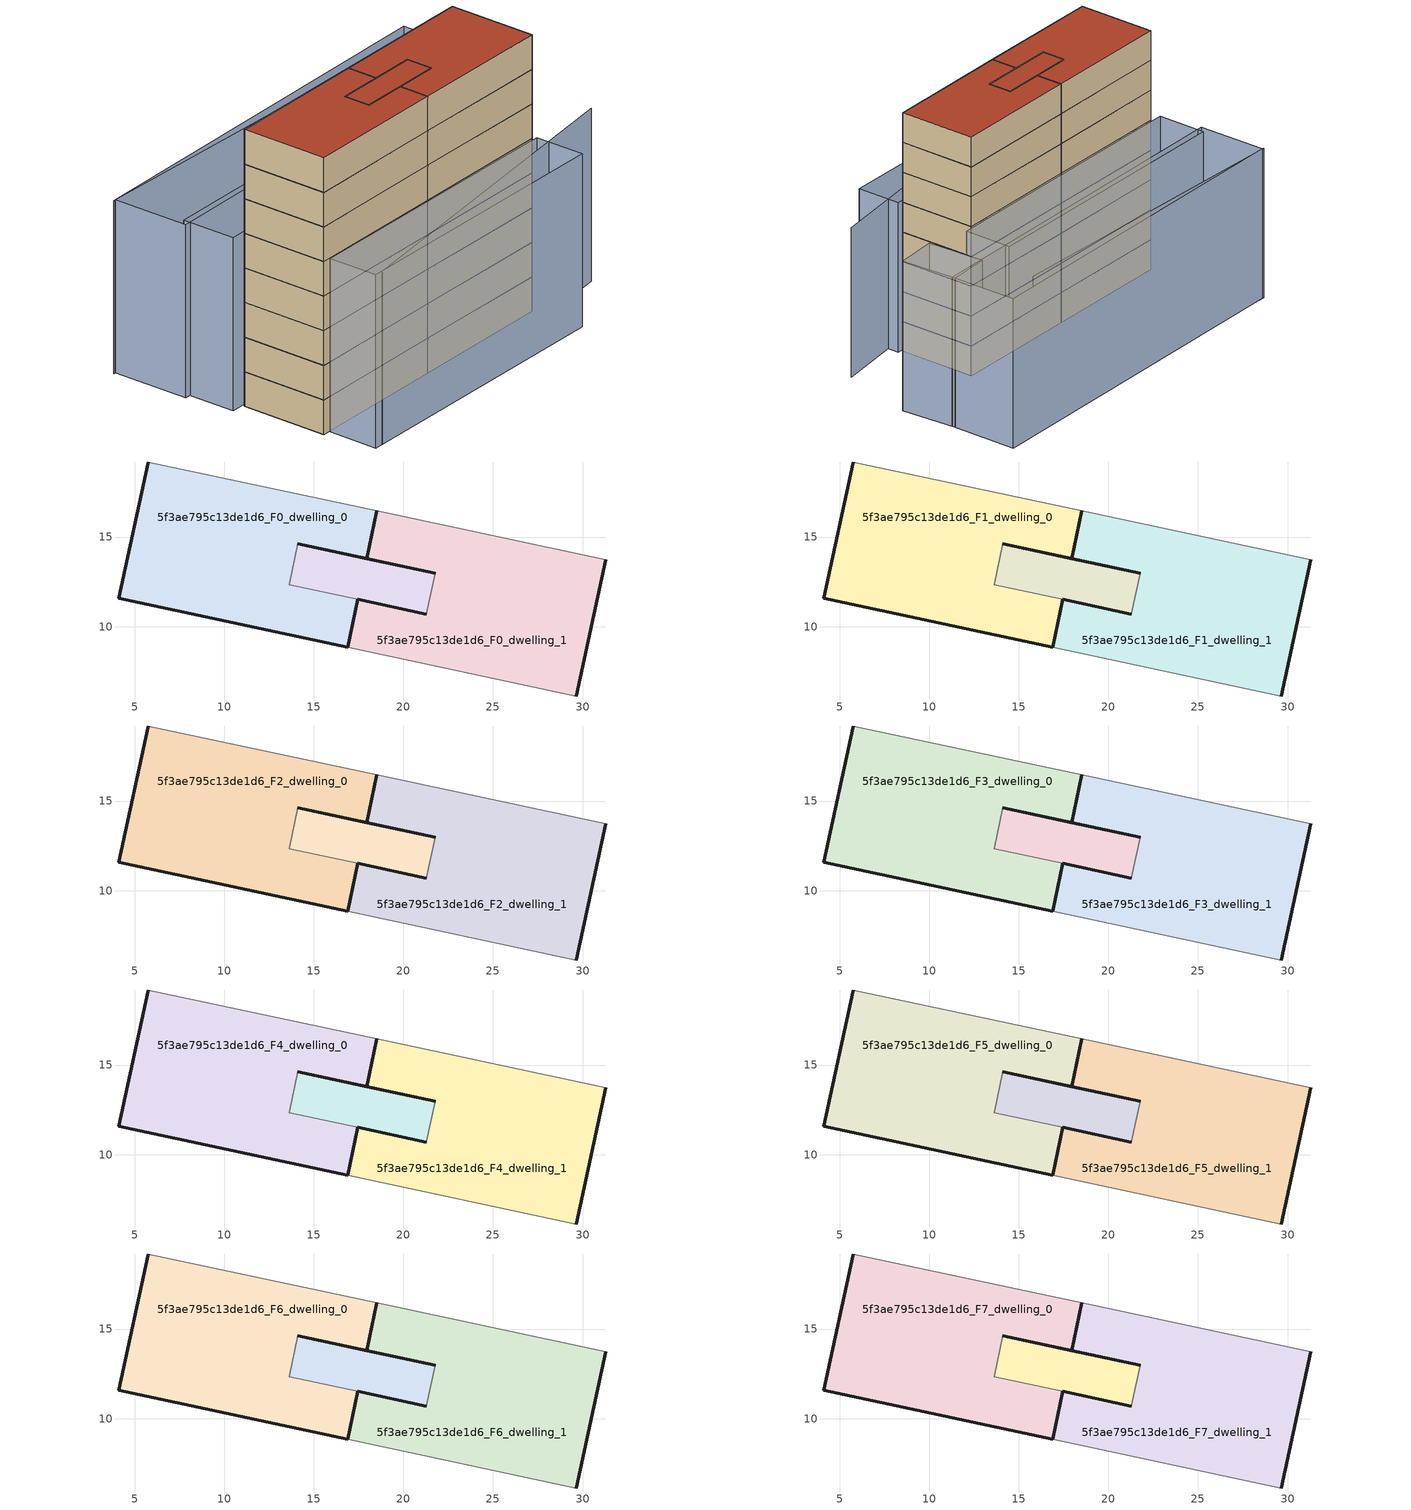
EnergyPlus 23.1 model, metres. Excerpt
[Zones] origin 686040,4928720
5f3ae795c13de1d6_F0_dwelling_0
 floor ground (EU_floor_Construction): 16.89,8.87 17.46,11.52 13.63,12.34 14.12,14.62 17.95,13.8 18.52,16.46 5.76,19.19 4.13,11.6 z0
 wall outside (EU_wall_Construction): 18.52,16.46 17.95,13.8 14.12,14.62 / 17.46,11.52 16.89,8.87 4.13,11.6 5.76,19.19 z0:3
 wall adiabatic (EU_wall_Construction): 5.76,19.19 18.52,16.46 z0:3
 wall to 5f3ae795c13de1d6_F0_circulation (EU_wall_Construction): 14.12,14.62 13.63,12.34 17.46,11.52 z0:3
5f3ae795c13de1d6_F0_dwelling_1
 floor ground (EU_floor_Construction): 29.66,6.13 31.28,13.72 18.52,16.46 17.95,13.8 21.78,12.98 21.29,10.7 17.46,11.52 16.89,8.87 z0
 wall outside (EU_wall_Construction): 21.78,12.98 17.95,13.8 18.52,16.46 / 31.28,13.72 29.66,6.13 / 16.89,8.87 17.46,11.52 21.29,10.7 z0:3
 wall adiabatic (EU_wall_Construction): 18.52,16.46 31.28,13.72 / 29.66,6.13 16.89,8.87 z0:3
 wall to 5f3ae795c13de1d6_F0_circulation (EU_wall_Construction): 21.29,10.7 21.78,12.98 z0:3
5f3ae795c13de1d6_F0_circulation
 floor ground (EU_floor_Construction): 21.29,10.7 21.78,12.98 14.12,14.62 13.63,12.34 z0
 wall outside (EU_wall_Construction): 14.12,14.62 21.78,12.98 / 21.29,10.7 17.46,11.52 z0:3
5f3ae795c13de1d6_F1_dwelling_0
 floor to 5f3ae795c13de1d6_F0_dwelling_0 (EU_floor_Construction): 16.89,8.87 17.46,11.52 13.63,12.34 14.12,14.62 17.95,13.8 18.52,16.46 5.76,19.19 4.13,11.6 z3
 wall outside (EU_wall_Construction): 18.52,16.46 17.95,13.8 14.12,14.62 / 17.46,11.52 16.89,8.87 4.13,11.6 5.76,19.19 z3:6
 wall adiabatic (EU_wall_Construction): 5.76,19.19 18.52,16.46 z3:6
 wall to 5f3ae795c13de1d6_F1_circulation (EU_wall_Construction): 14.12,14.62 13.63,12.34 17.46,11.52 z3:6
5f3ae795c13de1d6_F1_dwelling_1
 floor to 5f3ae795c13de1d6_F0_dwelling_1 (EU_floor_Construction): 29.66,6.13 31.28,13.72 18.52,16.46 17.95,13.8 21.78,12.98 21.29,10.7 17.46,11.52 16.89,8.87 z3
 wall outside (EU_wall_Construction): 21.78,12.98 17.95,13.8 18.52,16.46 / 31.28,13.72 29.66,6.13 / 16.89,8.87 17.46,11.52 21.29,10.7 z3:6
 wall adiabatic (EU_wall_Construction): 18.52,16.46 31.28,13.72 / 29.66,6.13 16.89,8.87 z3:6
 wall to 5f3ae795c13de1d6_F1_circulation (EU_wall_Construction): 21.29,10.7 21.78,12.98 z3:6
5f3ae795c13de1d6_F1_circulation
 floor to 5f3ae795c13de1d6_F0_circulation (EU_floor_Construction): 21.29,10.7 21.78,12.98 14.12,14.62 13.63,12.34 z3
 wall outside (EU_wall_Construction): 14.12,14.62 21.78,12.98 / 21.29,10.7 17.46,11.52 z3:6
5f3ae795c13de1d6_F2_dwelling_0
 floor to 5f3ae795c13de1d6_F1_dwelling_0 (EU_floor_Construction): 16.89,8.87 17.46,11.52 13.63,12.34 14.12,14.62 17.95,13.8 18.52,16.46 5.76,19.19 4.13,11.6 z6
 wall outside (EU_wall_Construction): 18.52,16.46 17.95,13.8 14.12,14.62 / 17.46,11.52 16.89,8.87 4.13,11.6 5.76,19.19 z6:9
 wall adiabatic (EU_wall_Construction): 5.76,19.19 18.52,16.46 z6:9
 wall to 5f3ae795c13de1d6_F2_circulation (EU_wall_Construction): 14.12,14.62 13.63,12.34 17.46,11.52 z6:9
5f3ae795c13de1d6_F2_dwelling_1
 floor to 5f3ae795c13de1d6_F1_dwelling_1 (EU_floor_Construction): 29.66,6.13 31.28,13.72 18.52,16.46 17.95,13.8 21.78,12.98 21.29,10.7 17.46,11.52 16.89,8.87 z6
 wall outside (EU_wall_Construction): 21.78,12.98 17.95,13.8 18.52,16.46 / 31.28,13.72 29.66,6.13 / 16.89,8.87 17.46,11.52 21.29,10.7 z6:9
 wall adiabatic (EU_wall_Construction): 18.52,16.46 31.28,13.72 / 29.66,6.13 16.89,8.87 z6:9
 wall to 5f3ae795c13de1d6_F2_circulation (EU_wall_Construction): 21.29,10.7 21.78,12.98 z6:9
5f3ae795c13de1d6_F2_circulation
 floor to 5f3ae795c13de1d6_F1_circulation (EU_floor_Construction): 21.29,10.7 21.78,12.98 14.12,14.62 13.63,12.34 z6
 wall outside (EU_wall_Construction): 14.12,14.62 21.78,12.98 / 21.29,10.7 17.46,11.52 z6:9
5f3ae795c13de1d6_F3_dwelling_0
 floor to 5f3ae795c13de1d6_F2_dwelling_0 (EU_floor_Construction): 16.89,8.87 17.46,11.52 13.63,12.34 14.12,14.62 17.95,13.8 18.52,16.46 5.76,19.19 4.13,11.6 z9
 wall outside (EU_wall_Construction): 18.52,16.46 17.95,13.8 14.12,14.62 / 17.46,11.52 16.89,8.87 4.13,11.6 5.76,19.19 z9:12
 wall adiabatic (EU_wall_Construction): 5.76,19.19 18.52,16.46 z9:12
 wall to 5f3ae795c13de1d6_F3_circulation (EU_wall_Construction): 14.12,14.62 13.63,12.34 17.46,11.52 z9:12
5f3ae795c13de1d6_F3_dwelling_1
 floor to 5f3ae795c13de1d6_F2_dwelling_1 (EU_floor_Construction): 29.66,6.13 31.28,13.72 18.52,16.46 17.95,13.8 21.78,12.98 21.29,10.7 17.46,11.52 16.89,8.87 z9
 wall outside (EU_wall_Construction): 21.78,12.98 17.95,13.8 18.52,16.46 / 31.28,13.72 29.66,6.13 / 16.89,8.87 17.46,11.52 21.29,10.7 z9:12
 wall adiabatic (EU_wall_Construction): 18.52,16.46 31.28,13.72 / 29.66,6.13 16.89,8.87 z9:12
 wall to 5f3ae795c13de1d6_F3_circulation (EU_wall_Construction): 21.29,10.7 21.78,12.98 z9:12
5f3ae795c13de1d6_F3_circulation
 floor to 5f3ae795c13de1d6_F2_circulation (EU_floor_Construction): 21.29,10.7 21.78,12.98 14.12,14.62 13.63,12.34 z9
 wall outside (EU_wall_Construction): 14.12,14.62 21.78,12.98 / 21.29,10.7 17.46,11.52 z9:12
5f3ae795c13de1d6_F4_dwelling_0
 floor to 5f3ae795c13de1d6_F3_dwelling_0 (EU_floor_Construction): 16.89,8.87 17.46,11.52 13.63,12.34 14.12,14.62 17.95,13.8 18.52,16.46 5.76,19.19 4.13,11.6 z12
 wall outside (EU_wall_Construction): 18.52,16.46 17.95,13.8 14.12,14.62 / 17.46,11.52 16.89,8.87 4.13,11.6 5.76,19.19 z12:15
 wall adiabatic (EU_wall_Construction): 5.76,19.19 18.52,16.46 z12:15
 wall to 5f3ae795c13de1d6_F4_circulation (EU_wall_Construction): 14.12,14.62 13.63,12.34 17.46,11.52 z12:15
5f3ae795c13de1d6_F4_dwelling_1
 floor to 5f3ae795c13de1d6_F3_dwelling_1 (EU_floor_Construction): 29.66,6.13 31.28,13.72 18.52,16.46 17.95,13.8 21.78,12.98 21.29,10.7 17.46,11.52 16.89,8.87 z12
 wall outside (EU_wall_Construction): 21.78,12.98 17.95,13.8 18.52,16.46 / 31.28,13.72 29.66,6.13 / 16.89,8.87 17.46,11.52 21.29,10.7 z12:15
 wall adiabatic (EU_wall_Construction): 18.52,16.46 31.28,13.72 / 29.66,6.13 16.89,8.87 z12:15
 wall to 5f3ae795c13de1d6_F4_circulation (EU_wall_Construction): 21.29,10.7 21.78,12.98 z12:15
5f3ae795c13de1d6_F4_circulation
 floor to 5f3ae795c13de1d6_F3_circulation (EU_floor_Construction): 21.29,10.7 21.78,12.98 14.12,14.62 13.63,12.34 z12
 wall outside (EU_wall_Construction): 14.12,14.62 21.78,12.98 / 21.29,10.7 17.46,11.52 z12:15
5f3ae795c13de1d6_F5_dwelling_0
 floor to 5f3ae795c13de1d6_F4_dwelling_0 (EU_floor_Construction): 16.89,8.87 17.46,11.52 13.63,12.34 14.12,14.62 17.95,13.8 18.52,16.46 5.76,19.19 4.13,11.6 z15
 wall outside (EU_wall_Construction): 18.52,16.46 17.95,13.8 14.12,14.62 / 17.46,11.52 16.89,8.87 4.13,11.6 5.76,19.19 z15:18
 wall adiabatic (EU_wall_Construction): 5.76,19.19 18.52,16.46 z15:18
 wall to 5f3ae795c13de1d6_F5_circulation (EU_wall_Construction): 14.12,14.62 13.63,12.34 17.46,11.52 z15:18
5f3ae795c13de1d6_F5_dwelling_1
 floor to 5f3ae795c13de1d6_F4_dwelling_1 (EU_floor_Construction): 29.66,6.13 31.28,13.72 18.52,16.46 17.95,13.8 21.78,12.98 21.29,10.7 17.46,11.52 16.89,8.87 z15
 wall outside (EU_wall_Construction): 21.78,12.98 17.95,13.8 18.52,16.46 / 31.28,13.72 29.66,6.13 / 16.89,8.87 17.46,11.52 21.29,10.7 z15:18
 wall adiabatic (EU_wall_Construction): 18.52,16.46 31.28,13.72 / 29.66,6.13 16.89,8.87 z15:18
 wall to 5f3ae795c13de1d6_F5_circulation (EU_wall_Construction): 21.29,10.7 21.78,12.98 z15:18
5f3ae795c13de1d6_F5_circulation
 floor to 5f3ae795c13de1d6_F4_circulation (EU_floor_Construction): 21.29,10.7 21.78,12.98 14.12,14.62 13.63,12.34 z15
 wall outside (EU_wall_Construction): 14.12,14.62 21.78,12.98 / 21.29,10.7 17.46,11.52 z15:18
5f3ae795c13de1d6_F6_dwelling_0
 floor to 5f3ae795c13de1d6_F5_dwelling_0 (EU_floor_Construction): 16.89,8.87 17.46,11.52 13.63,12.34 14.12,14.62 17.95,13.8 18.52,16.46 5.76,19.19 4.13,11.6 z18
 wall outside (EU_wall_Construction): 18.52,16.46 17.95,13.8 14.12,14.62 / 17.46,11.52 16.89,8.87 4.13,11.6 5.76,19.19 z18:21
 wall adiabatic (EU_wall_Construction): 5.76,19.19 18.52,16.46 z18:21
 wall to 5f3ae795c13de1d6_F6_circulation (EU_wall_Construction): 14.12,14.62 13.63,12.34 17.46,11.52 z18:21
5f3ae795c13de1d6_F6_dwelling_1
 floor to 5f3ae795c13de1d6_F5_dwelling_1 (EU_floor_Construction): 29.66,6.13 31.28,13.72 18.52,16.46 17.95,13.8 21.78,12.98 21.29,10.7 17.46,11.52 16.89,8.87 z18
 wall outside (EU_wall_Construction): 21.78,12.98 17.95,13.8 18.52,16.46 / 31.28,13.72 29.66,6.13 / 16.89,8.87 17.46,11.52 21.29,10.7 z18:21
 wall adiabatic (EU_wall_Construction): 18.52,16.46 31.28,13.72 / 29.66,6.13 16.89,8.87 z18:21
 wall to 5f3ae795c13de1d6_F6_circulation (EU_wall_Construction): 21.29,10.7 21.78,12.98 z18:21
5f3ae795c13de1d6_F6_circulation
 floor to 5f3ae795c13de1d6_F5_circulation (EU_floor_Construction): 21.29,10.7 21.78,12.98 14.12,14.62 13.63,12.34 z18
 wall outside (EU_wall_Construction): 14.12,14.62 21.78,12.98 / 21.29,10.7 17.46,11.52 z18:21
5f3ae795c13de1d6_F7_dwelling_0
 floor to 5f3ae795c13de1d6_F6_dwelling_0 (EU_floor_Construction): 16.89,8.87 17.46,11.52 13.63,12.34 14.12,14.62 17.95,13.8 18.52,16.46 5.76,19.19 4.13,11.6 z21
 wall outside (EU_wall_Construction): 18.52,16.46 17.95,13.8 14.12,14.62 / 17.46,11.52 16.89,8.87 4.13,11.6 5.76,19.19 z21:24
 wall adiabatic (EU_wall_Construction): 5.76,19.19 18.52,16.46 z21:24
 wall to 5f3ae795c13de1d6_F7_circulation (EU_wall_Construction): 14.12,14.62 13.63,12.34 17.46,11.52 z21:24
 roof outside (EU_roof_Construction): 18.52,16.46 17.95,13.8 14.12,14.62 13.63,12.34 17.46,11.52 16.89,8.87 4.13,11.6 5.76,19.19 z24
5f3ae795c13de1d6_F7_dwelling_1
 floor to 5f3ae795c13de1d6_F6_dwelling_1 (EU_floor_Construction): 29.66,6.13 31.28,13.72 18.52,16.46 17.95,13.8 21.78,12.98 21.29,10.7 17.46,11.52 16.89,8.87 z21
 wall outside (EU_wall_Construction): 21.78,12.98 17.95,13.8 18.52,16.46 / 31.28,13.72 29.66,6.13 / 16.89,8.87 17.46,11.52 21.29,10.7 z21:24
 wall adiabatic (EU_wall_Construction): 18.52,16.46 31.28,13.72 / 29.66,6.13 16.89,8.87 z21:24
 wall to 5f3ae795c13de1d6_F7_circulation (EU_wall_Construction): 21.29,10.7 21.78,12.98 z21:24
 roof outside (EU_roof_Construction): 31.28,13.72 29.66,6.13 16.89,8.87 17.46,11.52 21.29,10.7 21.78,12.98 17.95,13.8 18.52,16.46 z24
5f3ae795c13de1d6_F7_circulation
 floor to 5f3ae795c13de1d6_F6_circulation (EU_floor_Construction): 21.29,10.7 21.78,12.98 14.12,14.62 13.63,12.34 z21
 wall outside (EU_wall_Construction): 14.12,14.62 21.78,12.98 / 21.29,10.7 17.46,11.52 z21:24
 roof outside (EU_roof_Construction): 21.78,12.98 21.29,10.7 13.63,12.34 14.12,14.62 z24
shading: 4.68,6.89 36.14,4.19 / 37.51,22.83 6.28,30.6 / 4.82,11.39 29.94,5.85 / 29.94,5.85 28.99,1.53 / 28.99,1.53 3.87,7.06 / 3.87,7.06 4.82,11.39 / 40.85,16.76 39.99,11.12 / 39.99,11.12 35.82,11.76 / 35.82,11.76 36.68,17.39 / 36.68,17.39 40.85,16.76 / 32.28,13.74 4.72,19.64 / 4.72,19.64 5.73,24.33 / 5.73,24.33 33.29,18.43 / 33.29,18.43 32.28,13.74 / 40.8,16.43 5.07,23.84 / 5.07,23.84 6.46,30.55 / 6.46,30.55 42.19,23.14 / 42.19,23.14 40.8,16.43 z0:15
[Building]
EU S2 Campaign: North Axis=0; Terrain=City; Solar Distribution=FullExterior
[Site:Location]
Bologna: Latitude=44.5; Longitude=11.25; Time Zone=1; Elevation=37
[SizingPeriod:WeatherFileDays]
AnnualSizingPeriod: Begin Month=1; Begin Day of Month=1; End Month=12; End Day of Month=31; Day of Week for Start Day=Monday; Use Weather File Daylight Saving Period=No; Use Weather File Rain and Snow Indicators=No
[MATERIAL]
EU_InternalMass_Material: Roughness=MediumRough; Thickness=0.1; Conductivity=1; Density=1800; Specific Heat=900; Thermal Absorptance=0.9; Solar Absorptance=0.7; Visible Absorptance=0.7
[MATERIAL:NOMASS] Roughness=MediumRough; Thermal Absorptance=0.9; Solar Absorptance=0.7; Visible Absorptance=0.7
Name | Thermal Resistance
EU_wall_NoMass | 0.905828
EU_roof_NoMass | 0.37593
EU_floor_NoMass | 0.67114
[CONSTRUCTION]
EU_wall_Construction: EU_wall_NoMass
EU_roof_Construction: EU_roof_NoMass
EU_floor_Construction: EU_floor_NoMass
EU_InternalMass_Construction: EU_InternalMass_Material
[ZONE] Type=1; Multiplier=1; Ceiling Height=autocalculate; Floor Area=autocalculate; Part of Total Floor Area=Yes
Name | Volume
5f3ae795c13de1d6_F0_dwelling_0 | 276.644
5f3ae795c13de1d6_F1_dwelling_0; 5f3ae795c13de1d6_F2_dwelling_0; 5f3ae795c13de1d6_F3_dwelling_0; 5f3ae795c13de1d6_F4_dwelling_0; 5f3ae795c13de1d6_F5_dwelling_0; 5f3ae795c13de1d6_F6_dwelling_0; 5f3ae795c13de1d6_F7_dwelling_0 | 276.645
5f3ae795c13de1d6_F0_dwelling_1 | 276.66
5f3ae795c13de1d6_F1_dwelling_1; 5f3ae795c13de1d6_F2_dwelling_1; 5f3ae795c13de1d6_F3_dwelling_1; 5f3ae795c13de1d6_F4_dwelling_1; 5f3ae795c13de1d6_F5_dwelling_1; 5f3ae795c13de1d6_F6_dwelling_1; 5f3ae795c13de1d6_F7_dwelling_1 | 276.658
5f3ae795c13de1d6_F0_circulation; 5f3ae795c13de1d6_F1_circulation; 5f3ae795c13de1d6_F2_circulation; 5f3ae795c13de1d6_F3_circulation; 5f3ae795c13de1d6_F4_circulation; 5f3ae795c13de1d6_F5_circulation; 5f3ae795c13de1d6_F6_circulation; 5f3ae795c13de1d6_F7_circulation | 54.7354
[INTERNALMASS] Construction=EU_InternalMass_Construction; Surface Area=92.2163
Name | Zone or ZoneList
5f3ae795c13de1d6_F0_dwelling_0_EU_InternalMass | 5f3ae795c13de1d6_F0_dwelling_0
5f3ae795c13de1d6_F0_dwelling_1_EU_InternalMass | 5f3ae795c13de1d6_F0_dwelling_1
5f3ae795c13de1d6_F1_dwelling_0_EU_InternalMass | 5f3ae795c13de1d6_F1_dwelling_0
5f3ae795c13de1d6_F1_dwelling_1_EU_InternalMass | 5f3ae795c13de1d6_F1_dwelling_1
5f3ae795c13de1d6_F2_dwelling_0_EU_InternalMass | 5f3ae795c13de1d6_F2_dwelling_0
5f3ae795c13de1d6_F2_dwelling_1_EU_InternalMass | 5f3ae795c13de1d6_F2_dwelling_1
5f3ae795c13de1d6_F3_dwelling_0_EU_InternalMass | 5f3ae795c13de1d6_F3_dwelling_0
5f3ae795c13de1d6_F3_dwelling_1_EU_InternalMass | 5f3ae795c13de1d6_F3_dwelling_1
5f3ae795c13de1d6_F4_dwelling_0_EU_InternalMass | 5f3ae795c13de1d6_F4_dwelling_0
5f3ae795c13de1d6_F4_dwelling_1_EU_InternalMass | 5f3ae795c13de1d6_F4_dwelling_1
5f3ae795c13de1d6_F5_dwelling_0_EU_InternalMass | 5f3ae795c13de1d6_F5_dwelling_0
5f3ae795c13de1d6_F5_dwelling_1_EU_InternalMass | 5f3ae795c13de1d6_F5_dwelling_1
5f3ae795c13de1d6_F6_dwelling_0_EU_InternalMass | 5f3ae795c13de1d6_F6_dwelling_0
5f3ae795c13de1d6_F6_dwelling_1_EU_InternalMass | 5f3ae795c13de1d6_F6_dwelling_1
5f3ae795c13de1d6_F7_dwelling_0_EU_InternalMass | 5f3ae795c13de1d6_F7_dwelling_0
5f3ae795c13de1d6_F7_dwelling_1_EU_InternalMass | 5f3ae795c13de1d6_F7_dwelling_1
[OTHEREQUIPMENT] Fuel Type=Electricity; Design Level Calculation Method=Watts/Area; Power per Zone Floor Area=1; Fraction Latent=0; Fraction Radiant=0; Fraction Lost=0; Carbon Dioxide Generation Rate=0; EndUse Subcategory=EU_Step8_InternalGains
Name | Zone or ZoneList or Space or SpaceList | Schedule
EU_Step8_InternalGain_5f3ae795c13de1d6_F0_dwelling_0_f000 | 5f3ae795c13de1d6_F0_dwelling_0 | EU_Step8_GainSchedule_5f3ae795c13de1d6_F0_dwelling_0_f000
EU_Step8_InternalGain_5f3ae795c13de1d6_F0_dwelling_1_f000 | 5f3ae795c13de1d6_F0_dwelling_1 | EU_Step8_GainSchedule_5f3ae795c13de1d6_F0_dwelling_1_f000
EU_Step8_InternalGain_5f3ae795c13de1d6_F1_dwelling_0_f000 | 5f3ae795c13de1d6_F1_dwelling_0 | EU_Step8_GainSchedule_5f3ae795c13de1d6_F1_dwelling_0_f000
EU_Step8_InternalGain_5f3ae795c13de1d6_F1_dwelling_1_f000 | 5f3ae795c13de1d6_F1_dwelling_1 | EU_Step8_GainSchedule_5f3ae795c13de1d6_F1_dwelling_1_f000
EU_Step8_InternalGain_5f3ae795c13de1d6_F2_dwelling_0_f000 | 5f3ae795c13de1d6_F2_dwelling_0 | EU_Step8_GainSchedule_5f3ae795c13de1d6_F2_dwelling_0_f000
EU_Step8_InternalGain_5f3ae795c13de1d6_F2_dwelling_1_f000 | 5f3ae795c13de1d6_F2_dwelling_1 | EU_Step8_GainSchedule_5f3ae795c13de1d6_F2_dwelling_1_f000
EU_Step8_InternalGain_5f3ae795c13de1d6_F3_dwelling_0_f000 | 5f3ae795c13de1d6_F3_dwelling_0 | EU_Step8_GainSchedule_5f3ae795c13de1d6_F3_dwelling_0_f000
EU_Step8_InternalGain_5f3ae795c13de1d6_F3_dwelling_1_f000 | 5f3ae795c13de1d6_F3_dwelling_1 | EU_Step8_GainSchedule_5f3ae795c13de1d6_F3_dwelling_1_f000
EU_Step8_InternalGain_5f3ae795c13de1d6_F4_dwelling_0_f000 | 5f3ae795c13de1d6_F4_dwelling_0 | EU_Step8_GainSchedule_5f3ae795c13de1d6_F4_dwelling_0_f000
EU_Step8_InternalGain_5f3ae795c13de1d6_F4_dwelling_1_f000 | 5f3ae795c13de1d6_F4_dwelling_1 | EU_Step8_GainSchedule_5f3ae795c13de1d6_F4_dwelling_1_f000
EU_Step8_InternalGain_5f3ae795c13de1d6_F5_dwelling_0_f000 | 5f3ae795c13de1d6_F5_dwelling_0 | EU_Step8_GainSchedule_5f3ae795c13de1d6_F5_dwelling_0_f000
EU_Step8_InternalGain_5f3ae795c13de1d6_F5_dwelling_1_f000 | 5f3ae795c13de1d6_F5_dwelling_1 | EU_Step8_GainSchedule_5f3ae795c13de1d6_F5_dwelling_1_f000
EU_Step8_InternalGain_5f3ae795c13de1d6_F6_dwelling_0_f000 | 5f3ae795c13de1d6_F6_dwelling_0 | EU_Step8_GainSchedule_5f3ae795c13de1d6_F6_dwelling_0_f000
EU_Step8_InternalGain_5f3ae795c13de1d6_F6_dwelling_1_f000 | 5f3ae795c13de1d6_F6_dwelling_1 | EU_Step8_GainSchedule_5f3ae795c13de1d6_F6_dwelling_1_f000
EU_Step8_InternalGain_5f3ae795c13de1d6_F7_dwelling_0_f000 | 5f3ae795c13de1d6_F7_dwelling_0 | EU_Step8_GainSchedule_5f3ae795c13de1d6_F7_dwelling_0_f000
EU_Step8_InternalGain_5f3ae795c13de1d6_F7_dwelling_1_f000 | 5f3ae795c13de1d6_F7_dwelling_1 | EU_Step8_GainSchedule_5f3ae795c13de1d6_F7_dwelling_1_f000
[ZONEINFILTRATION:DESIGNFLOWRATE] Schedule=EU_AlwaysOn; Design Flow Rate Calculation Method=Flow/Area; Flow Rate per Floor Area=0.0005; Constant Term Coefficient=1; Temperature Term Coefficient=0; Velocity Term Coefficient=0; Velocity Squared Term Coefficient=0
Name | Zone or ZoneList or Space or SpaceList
EU_Circulation_Infiltration_5f3ae795c13de1d6_F0_circulation | 5f3ae795c13de1d6_F0_circulation
EU_Circulation_Infiltration_5f3ae795c13de1d6_F1_circulation | 5f3ae795c13de1d6_F1_circulation
EU_Circulation_Infiltration_5f3ae795c13de1d6_F2_circulation | 5f3ae795c13de1d6_F2_circulation
EU_Circulation_Infiltration_5f3ae795c13de1d6_F3_circulation | 5f3ae795c13de1d6_F3_circulation
EU_Circulation_Infiltration_5f3ae795c13de1d6_F4_circulation | 5f3ae795c13de1d6_F4_circulation
EU_Circulation_Infiltration_5f3ae795c13de1d6_F5_circulation | 5f3ae795c13de1d6_F5_circulation
EU_Circulation_Infiltration_5f3ae795c13de1d6_F6_circulation | 5f3ae795c13de1d6_F6_circulation
EU_Circulation_Infiltration_5f3ae795c13de1d6_F7_circulation | 5f3ae795c13de1d6_F7_circulation
[ZONEVENTILATION:DESIGNFLOWRATE] Schedule=EU_AlwaysOn; Design Flow Rate Calculation Method=AirChanges/Hour; Air Changes per Hour=0.73129; Ventilation Type=Natural; Fan Pressure Rise=0; Fan Total Efficiency=1; Constant Term Coefficient=1; Temperature Term Coefficient=0; Velocity Term Coefficient=0; Velocity Squared Term Coefficient=0; Minimum Indoor Temperature=-100; Maximum Indoor Temperature=100; Delta Temperature=-100; Minimum Outdoor Temperature=-100; Maximum Outdoor Temperature=100; Maximum Wind Speed=40
Name | Zone or ZoneList or Space or SpaceList
EU_ConstantAir_5f3ae795c13de1d6_F0_dwelling_0 | 5f3ae795c13de1d6_F0_dwelling_0
EU_ConstantAir_5f3ae795c13de1d6_F0_dwelling_1 | 5f3ae795c13de1d6_F0_dwelling_1
EU_ConstantAir_5f3ae795c13de1d6_F1_dwelling_0 | 5f3ae795c13de1d6_F1_dwelling_0
EU_ConstantAir_5f3ae795c13de1d6_F1_dwelling_1 | 5f3ae795c13de1d6_F1_dwelling_1
EU_ConstantAir_5f3ae795c13de1d6_F2_dwelling_0 | 5f3ae795c13de1d6_F2_dwelling_0
EU_ConstantAir_5f3ae795c13de1d6_F2_dwelling_1 | 5f3ae795c13de1d6_F2_dwelling_1
EU_ConstantAir_5f3ae795c13de1d6_F3_dwelling_0 | 5f3ae795c13de1d6_F3_dwelling_0
EU_ConstantAir_5f3ae795c13de1d6_F3_dwelling_1 | 5f3ae795c13de1d6_F3_dwelling_1
EU_ConstantAir_5f3ae795c13de1d6_F4_dwelling_0 | 5f3ae795c13de1d6_F4_dwelling_0
EU_ConstantAir_5f3ae795c13de1d6_F4_dwelling_1 | 5f3ae795c13de1d6_F4_dwelling_1
EU_ConstantAir_5f3ae795c13de1d6_F5_dwelling_0 | 5f3ae795c13de1d6_F5_dwelling_0
EU_ConstantAir_5f3ae795c13de1d6_F5_dwelling_1 | 5f3ae795c13de1d6_F5_dwelling_1
EU_ConstantAir_5f3ae795c13de1d6_F6_dwelling_0 | 5f3ae795c13de1d6_F6_dwelling_0
EU_ConstantAir_5f3ae795c13de1d6_F6_dwelling_1 | 5f3ae795c13de1d6_F6_dwelling_1
EU_ConstantAir_5f3ae795c13de1d6_F7_dwelling_0 | 5f3ae795c13de1d6_F7_dwelling_0
EU_ConstantAir_5f3ae795c13de1d6_F7_dwelling_1 | 5f3ae795c13de1d6_F7_dwelling_1
[HVACTEMPLATE:THERMOSTAT] Constant Heating Setpoint=20; Constant Cooling Setpoint=50
EU_HeatOnly_5f3ae795c13de1d6_F0_dwelling_0; EU_HeatOnly_5f3ae795c13de1d6_F0_dwelling_1; EU_HeatOnly_5f3ae795c13de1d6_F1_dwelling_0; EU_HeatOnly_5f3ae795c13de1d6_F1_dwelling_1; EU_HeatOnly_5f3ae795c13de1d6_F2_dwelling_0; EU_HeatOnly_5f3ae795c13de1d6_F2_dwelling_1; EU_HeatOnly_5f3ae795c13de1d6_F3_dwelling_0; EU_HeatOnly_5f3ae795c13de1d6_F3_dwelling_1; EU_HeatOnly_5f3ae795c13de1d6_F4_dwelling_0; EU_HeatOnly_5f3ae795c13de1d6_F4_dwelling_1; EU_HeatOnly_5f3ae795c13de1d6_F5_dwelling_0; EU_HeatOnly_5f3ae795c13de1d6_F5_dwelling_1; EU_HeatOnly_5f3ae795c13de1d6_F6_dwelling_0; EU_HeatOnly_5f3ae795c13de1d6_F6_dwelling_1; EU_HeatOnly_5f3ae795c13de1d6_F7_dwelling_0; EU_HeatOnly_5f3ae795c13de1d6_F7_dwelling_1
[HVACTEMPLATE:ZONE:IDEALLOADSAIRSYSTEM] System Availability Schedule=EU_AlwaysOn; Maximum Heating Supply Air Temperature=50; Minimum Cooling Supply Air Temperature=13; Maximum Heating Supply Air Humidity Ratio=0.0156; Minimum Cooling Supply Air Humidity Ratio=0.0077; Heating Limit=NoLimit; Cooling Limit=NoLimit; Heating Availability Schedule=EU_AlwaysOn; Cooling Availability Schedule=EU_CoolingOff; Dehumidification Control Type=ConstantSensibleHeatRatio; Cooling Sensible Heat Ratio=0.7; Dehumidification Setpoint=60; Humidification Control Type=None; Humidification Setpoint=30; Outdoor Air Method=None; Outdoor Air Flow Rate per Person=0.00944; Outdoor Air Flow Rate per Zone Floor Area=0; Outdoor Air Flow Rate per Zone=0; Demand Controlled Ventilation Type=None; Outdoor Air Economizer Type=NoEconomizer; Heat Recovery Type=None; Sensible Heat Recovery Effectiveness=0.7; Latent Heat Recovery Effectiveness=0.65
Name | Template Thermostat
5f3ae795c13de1d6_F0_dwelling_0 | EU_HeatOnly_5f3ae795c13de1d6_F0_dwelling_0
5f3ae795c13de1d6_F0_dwelling_1 | EU_HeatOnly_5f3ae795c13de1d6_F0_dwelling_1
5f3ae795c13de1d6_F1_dwelling_0 | EU_HeatOnly_5f3ae795c13de1d6_F1_dwelling_0
5f3ae795c13de1d6_F1_dwelling_1 | EU_HeatOnly_5f3ae795c13de1d6_F1_dwelling_1
5f3ae795c13de1d6_F2_dwelling_0 | EU_HeatOnly_5f3ae795c13de1d6_F2_dwelling_0
5f3ae795c13de1d6_F2_dwelling_1 | EU_HeatOnly_5f3ae795c13de1d6_F2_dwelling_1
5f3ae795c13de1d6_F3_dwelling_0 | EU_HeatOnly_5f3ae795c13de1d6_F3_dwelling_0
5f3ae795c13de1d6_F3_dwelling_1 | EU_HeatOnly_5f3ae795c13de1d6_F3_dwelling_1
5f3ae795c13de1d6_F4_dwelling_0 | EU_HeatOnly_5f3ae795c13de1d6_F4_dwelling_0
5f3ae795c13de1d6_F4_dwelling_1 | EU_HeatOnly_5f3ae795c13de1d6_F4_dwelling_1
5f3ae795c13de1d6_F5_dwelling_0 | EU_HeatOnly_5f3ae795c13de1d6_F5_dwelling_0
5f3ae795c13de1d6_F5_dwelling_1 | EU_HeatOnly_5f3ae795c13de1d6_F5_dwelling_1
5f3ae795c13de1d6_F6_dwelling_0 | EU_HeatOnly_5f3ae795c13de1d6_F6_dwelling_0
5f3ae795c13de1d6_F6_dwelling_1 | EU_HeatOnly_5f3ae795c13de1d6_F6_dwelling_1
5f3ae795c13de1d6_F7_dwelling_0 | EU_HeatOnly_5f3ae795c13de1d6_F7_dwelling_0
5f3ae795c13de1d6_F7_dwelling_1 | EU_HeatOnly_5f3ae795c13de1d6_F7_dwelling_1
[SIZING:ZONE] Zone Cooling Design Supply Air Temperature Input Method=SupplyAirTemperature; Zone Cooling Design Supply Air Temperature=13; Zone Heating Design Supply Air Temperature Input Method=SupplyAirTemperature; Zone Heating Design Supply Air Temperature=50; Zone Cooling Design Supply Air Humidity Ratio=0.008; Zone Heating Design Supply Air Humidity Ratio=0.008; Cooling Design Air Flow Method=DesignDay; Cooling Design Air Flow Rate=0; Cooling Minimum Air Flow per Zone Floor Area=0.000762; Cooling Minimum Air Flow=0; Cooling Minimum Air Flow Fraction=0.2; Heating Design Air Flow Method=DesignDay; Heating Design Air Flow Rate=0; Heating Maximum Air Flow per Zone Floor Area=0.002032; Heating Maximum Air Flow=0.141576; Heating Maximum Air Flow Fraction=0.3; Account for Dedicated Outdoor Air System=No; Dedicated Outdoor Air System Control Strategy=NeutralSupplyAir; Dedicated Outdoor Air Low Setpoint Temperature for Design=autosize; Dedicated Outdoor Air High Setpoint Temperature for Design=autosize; Zone Load Sizing Method=Sensible Load Only No Latent Load; Zone Latent Cooling Design Supply Air Humidity Ratio Input Method=HumidityRatioDifference; Zone Cooling Design Supply Air Humidity Ratio Difference=0.005; Zone Latent Heating Design Supply Air Humidity Ratio Input Method=HumidityRatioDifference; Zone Humidification Design Supply Air Humidity Ratio Difference=0.005
5f3ae795c13de1d6_F0_dwelling_0; 5f3ae795c13de1d6_F0_dwelling_1; 5f3ae795c13de1d6_F1_dwelling_0; 5f3ae795c13de1d6_F1_dwelling_1; 5f3ae795c13de1d6_F2_dwelling_0; 5f3ae795c13de1d6_F2_dwelling_1; 5f3ae795c13de1d6_F3_dwelling_0; 5f3ae795c13de1d6_F3_dwelling_1; 5f3ae795c13de1d6_F4_dwelling_0; 5f3ae795c13de1d6_F4_dwelling_1; 5f3ae795c13de1d6_F5_dwelling_0; 5f3ae795c13de1d6_F5_dwelling_1; 5f3ae795c13de1d6_F6_dwelling_0; 5f3ae795c13de1d6_F6_dwelling_1; 5f3ae795c13de1d6_F7_dwelling_0; 5f3ae795c13de1d6_F7_dwelling_1
[SCHEDULE:CONSTANT]
Name | Hourly Value
EU_AlwaysOn | 1
EU_CoolingOff | 0
[SCHEDULE:FILE] Column Number=1; Rows to Skip at Top=0; Number of Hours of Data=8760; Column Separator=Comma; Interpolate to Timestep=No; Minutes per Item=60; Adjust Schedule for Daylight Savings=Yes
Name | File
EU_Step8_GainSchedule_5f3ae795c13de1d6_F0_dwelling_0_f000 | ../../schedules/5f3ae795c13de1d6/5f3ae795c13de1d6_F0_dwelling_0_f000_gain.csv
EU_Step8_GainSchedule_5f3ae795c13de1d6_F0_dwelling_1_f000 | ../../schedules/5f3ae795c13de1d6/5f3ae795c13de1d6_F0_dwelling_1_f000_gain.csv
EU_Step8_GainSchedule_5f3ae795c13de1d6_F1_dwelling_0_f000 | ../../schedules/5f3ae795c13de1d6/5f3ae795c13de1d6_F1_dwelling_0_f000_gain.csv
EU_Step8_GainSchedule_5f3ae795c13de1d6_F1_dwelling_1_f000 | ../../schedules/5f3ae795c13de1d6/5f3ae795c13de1d6_F1_dwelling_1_f000_gain.csv
EU_Step8_GainSchedule_5f3ae795c13de1d6_F2_dwelling_0_f000 | ../../schedules/5f3ae795c13de1d6/5f3ae795c13de1d6_F2_dwelling_0_f000_gain.csv
EU_Step8_GainSchedule_5f3ae795c13de1d6_F2_dwelling_1_f000 | ../../schedules/5f3ae795c13de1d6/5f3ae795c13de1d6_F2_dwelling_1_f000_gain.csv
EU_Step8_GainSchedule_5f3ae795c13de1d6_F3_dwelling_0_f000 | ../../schedules/5f3ae795c13de1d6/5f3ae795c13de1d6_F3_dwelling_0_f000_gain.csv
EU_Step8_GainSchedule_5f3ae795c13de1d6_F3_dwelling_1_f000 | ../../schedules/5f3ae795c13de1d6/5f3ae795c13de1d6_F3_dwelling_1_f000_gain.csv
EU_Step8_GainSchedule_5f3ae795c13de1d6_F4_dwelling_0_f000 | ../../schedules/5f3ae795c13de1d6/5f3ae795c13de1d6_F4_dwelling_0_f000_gain.csv
EU_Step8_GainSchedule_5f3ae795c13de1d6_F4_dwelling_1_f000 | ../../schedules/5f3ae795c13de1d6/5f3ae795c13de1d6_F4_dwelling_1_f000_gain.csv
EU_Step8_GainSchedule_5f3ae795c13de1d6_F5_dwelling_0_f000 | ../../schedules/5f3ae795c13de1d6/5f3ae795c13de1d6_F5_dwelling_0_f000_gain.csv
EU_Step8_GainSchedule_5f3ae795c13de1d6_F5_dwelling_1_f000 | ../../schedules/5f3ae795c13de1d6/5f3ae795c13de1d6_F5_dwelling_1_f000_gain.csv
EU_Step8_GainSchedule_5f3ae795c13de1d6_F6_dwelling_0_f000 | ../../schedules/5f3ae795c13de1d6/5f3ae795c13de1d6_F6_dwelling_0_f000_gain.csv
EU_Step8_GainSchedule_5f3ae795c13de1d6_F6_dwelling_1_f000 | ../../schedules/5f3ae795c13de1d6/5f3ae795c13de1d6_F6_dwelling_1_f000_gain.csv
EU_Step8_GainSchedule_5f3ae795c13de1d6_F7_dwelling_0_f000 | ../../schedules/5f3ae795c13de1d6/5f3ae795c13de1d6_F7_dwelling_0_f000_gain.csv
EU_Step8_GainSchedule_5f3ae795c13de1d6_F7_dwelling_1_f000 | ../../schedules/5f3ae795c13de1d6/5f3ae795c13de1d6_F7_dwelling_1_f000_gain.csv
